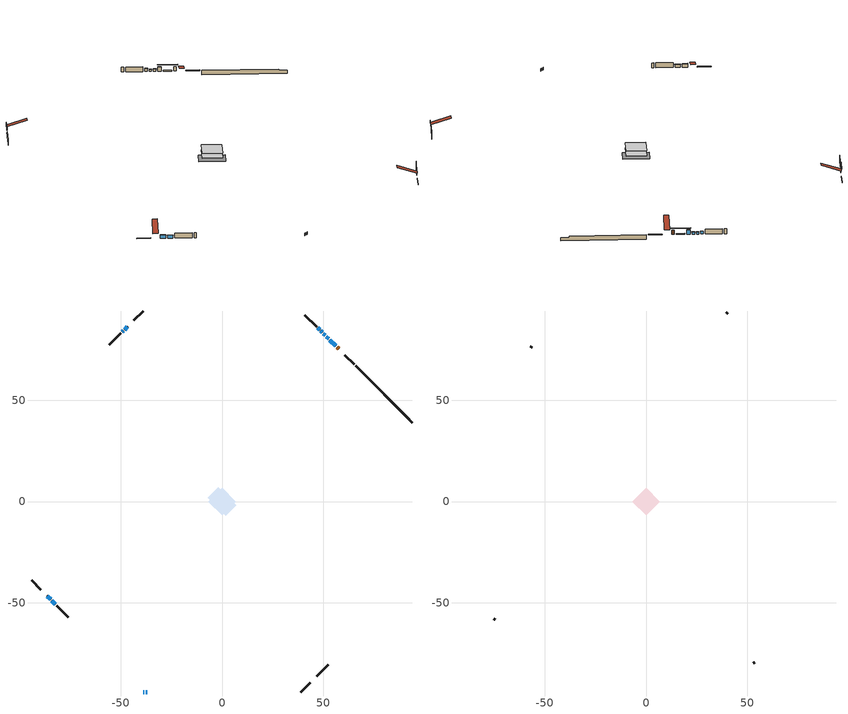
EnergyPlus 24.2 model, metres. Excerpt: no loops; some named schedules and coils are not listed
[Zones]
conditioned space
 floor adiabatic (AdiabaticFloorConstruction): -6.82,0 0,6.82 6.82,0 0,-6.82 z0.36
 floor foundation (Slab1 construction): -7.01,1.78 -1.78,7.01 7.01,-1.78 1.78,-7.01 z-1.83
 wall outside (RimJoist1 construction): 38.91,-93.95 43.54,-89.32 / -93.95,-38.91 -89.32,-43.54 / -38.91,93.95 -43.54,89.32 / 65.25,67.61 60.62,72.24 z0.36:0.66
 wall outside (AdiabaticWallConstruction 1): 57.56,75.3 56.78,76.08 z0.36:2.39
 wall outside (AdiabaticWallConstruction): -38.92,-93.95 -38.43,-93.95 / -37.5,-93.95 -36.89,-93.95 z0.36:1.58; 56.12,76.74 53.25,79.61 / -46.6,86.26 -48.04,84.82 z0.36:0.82; 52.59,80.27 51.51,81.35 z0.36:2.44; 50.86,82 50.03,82.83 / -48.7,84.16 -49.24,83.62 z0.36:1.38; 49.38,83.48 48.76,84.1 z0.36:1.3; 48.11,84.75 47.28,85.58 z0.36:1.68; -86.26,-46.6 -84.53,-48.33 z0.36:1.99; -83.88,-48.98 -82.15,-50.71 z0.36:1.71
 wall outside (Wall1 construction): 46.6,-86.26 52.33,-80.53 / -81.49,-51.37 -75.76,-57.1 / -49.89,82.97 -55.62,77.24 / 46.63,86.23 40.9,91.96 z0.36:2.8
 wall foundation (FoundationWall1 construction): 65.91,66.95,-1.83 65.91,66.95,0.36 91.14,41.72,0.36 91.14,41.72,-0.34 93.95,38.91,-0.34 93.95,38.91,-1.83
 window (WindowConstruction 7): -38.91,-93.95 -38.43,-93.95 z0.36:1.58
 window (WindowConstruction 9): 56.12,76.74 53.25,79.61 z0.36:0.82
 window (WindowConstruction 10): -46.6,86.26 -48.04,84.82 z0.36:0.82
 window (WindowConstruction 8): -37.5,-93.95 -36.89,-93.95 z0.36:1.58
 window (WindowConstruction): 52.59,80.27 51.52,81.35 z0.36:2.44
 window (WindowConstruction 1): 50.86,82 50.03,82.83 z0.36:1.37
 window (WindowConstruction 2): 49.38,83.48 48.77,84.09 z0.36:1.3
 window (WindowConstruction 3): 48.11,84.75 47.28,85.58 z0.36:1.68
 window (WindowConstruction 4): -48.7,84.16 -49.24,83.62 z0.36:1.37
 window (WindowConstruction 5): -86.26,-46.6 -84.53,-48.33 z0.36:1.98
 window (WindowConstruction 6): -83.88,-48.98 -82.15,-50.71 z0.36:1.71
 door (Door): 57.56,75.3 56.78,76.08 z0.36:2.39
 ceiling adiabatic (AdiabaticFloorConstruction): 0,-6.82 6.82,0 0,6.82 -6.82,0 z0.36
attic - vented
 floor to conditioned space (Floor1 construction Reversed): -6.82,0 0,6.82 6.82,0 0,-6.82 z2.8
 wall outside (Wall2 construction): 52.99,-79.87 53.66,-79.2 / -75.11,-57.75 -74.44,-58.42 / -56.28,76.58 -56.95,75.91 / 40.24,92.62 39.57,93.29 z0.36:2.8
 roof outside (Roof1 construction): 45.95,-86.91,2.8 39.31,-80.27,5.93 37.56,-82.02,5.93 44.2,-88.66,2.8; -86.91,-45.95,2.8 -80.27,-39.31,5.93 -82.02,-37.56,5.93 -88.66,-44.2,2.8; -45.95,86.91,2.8 -39.31,80.27,5.93 -37.56,82.02,5.93 -44.2,88.66,2.8; 58.22,74.64,2.8 51.58,68,5.93 53.33,66.25,5.93 59.97,72.89,2.8
shading: 51.31,81.55 58.06,74.8 58.27,75.01 51.52,81.76 z3.56; -49.98,82.88 -44.67,88.19 -44.88,88.41 -50.19,83.09 z3.56; 51.43,81.43 52.68,80.18 52.89,80.4 51.64,81.64 z2.56; 49.95,82.91 50.94,81.92 51.15,82.13 50.16,83.12 z1.49; 48.68,84.18 49.46,83.4 49.67,83.61 48.89,84.39 z1.42; 47.2,85.66 48.19,84.67 48.4,84.88 47.41,85.87 z1.8; -49.32,83.54 -48.61,84.25 -48.82,84.46 -49.53,83.75 z1.49; -84.45,-48.41 -86.34,-46.52 -86.55,-46.73 -84.66,-48.62 z2.1; -82.07,-50.79 -83.96,-48.9 -84.17,-49.11 -82.28,-51 z1.83
[Building]
Building 1: Terrain=Suburbs
[Site:Location]
Mont Joli AP_QC: Latitude {deg}=48.61; Longitude {deg}=-68.21; Time Zone {hr}=-5; Elevation {m}=52; Keep Site Location Information=Yes
[Site:GroundTemperature:Shallow]
-0.843868, -3.04892, -3.2255, -2.1791, 2.02165, 6.20283, 9.82768, 12.1239, 12.319, 10.4514, 6.91898, 2.86606
[Site:WaterMainsTemperature]
Calculation Method=Schedule; Temperature Schedule=mains temperature schedule
[Material] Roughness=Rough; Thermal Absorptance=0.9
Name | Thickness {m} | Conductivity {W/m-K} | Density {kg/m3} | Specific Heat {J/kg-K} | Solar Absorptance | Visible Absorptance
asphalt or fiberglass shingles | 0.00635 | 0.162714 | 1121.4 | 1465.45 | 0.4 | 0.4
ceiling loosefill ins | 0.0846667 | 0.0480833 | 16.02 | 1046.75 | 0.7 | 0.7
ceiling stud and cavity | 0.1397 | 0.0959337 | 65.682 | 1177.47 | 0.7 | 0.7
concrete 4.0 in. | 0.1016 | 1.803125 | 2242.8 | 837.4 | 0.7 | 0.7
concrete 8.0 in. | 0.2032 | 1.803125 | 2242.8 | 837.4 | 0.7 | 0.7
door material | 0.04445 | 0.0451087 | 512.64 | 1214.23 | 0.7 | 0.7
exterior vertical ins | 0.00454729 | 0.029427 | 32.04 | 1214.23 | 0.7 | 0.7
floor covering | 0.0127 | 0.0433444 | 54.468 | 1339.84 | 0.6 | 0.6
floor rigid ins; wall rigid ins | 0.512978 | 0.029427 | 32.04 | 1214.23 | 0.7 | 0.7
floor stud and cavity | 0.1397 | 1.75129 | 37.0049 | 1207.88 | 0.7 | 0.7
furniture material conditioned space 1 | 0.1524 | 0.115458 | 640.8 | 1214.23 | 0.6 | 0.6
gypsum board | 0.0127 | 0.160291 | 801 | 837.4 | 0.6 | 0.6
gypsum board 1 | 0.0127 | 0.160291 | 801 | 837.4 | 0.7 | 0.7
osb sheathing 0.5 in. | 0.0127 | 0.115458 | 512.64 | 1214.23 | 0.7 | 0.7
osb sheathing 0.75 in. | 0.01905 | 0.115458 | 512.64 | 1214.23 | 0.7 | 0.7
osb sheathing 2.0 in. | 0.0508 | 0.115458 | 512.64 | 1214.23 | 0.7 | 0.7
rim joist rigid ins | 0.051816 | 0.029427 | 32.04 | 1214.23 | 0.7 | 0.7
rim joist stud and cavity | 0.0508 | 0.0385912 | 125.044 | 1163.47 | 0.6 | 0.6
wall stud and cavity | 0.1397 | 0.079101 | 139.0536 | 1170.24 | 0.7 | 0.7
wall stud and cavity 1 | 0.0889 | 6.1454 | 50.32683 | 1063.81 | 0.6 | 0.6
wall stud and cavity 2 | 0.0889 | 0.380278 | 52.3479 | 1209.89 | 0.7 | 0.7
wall stud and cavity 3 | 0.0889 | 0.391764 | 83.0341 | 1211.67 | 0.7 | 0.7
wood siding | 0.0254 | 0.102417 | 544.68 | 1172.36 | 0.4 | 0.4
wood siding 1 | 0.00254 | 0.102417 | 544.68 | 1172.36 | 0.4 | 0.4
wood siding 2; wood siding 3; wood siding 4 | 0.0254 | 0.102417 | 544.68 | 1172.36 | 0.7 | 0.7
[WindowMaterial:SimpleGlazingSystem]
Name | U-Factor {W/m2-K} | Solar Heat Gain Coefficient
WindowMaterial | 2.79301 | 0.63
WindowMaterial 1 | 2.78222 | 0.58
WindowMaterial 2 | 2.77597 | 0.55
WindowMaterial 3 | 2.78619 | 0.6
WindowMaterial 4 | 2.77541 | 0.54
WindowMaterial 5 | 2.79528 | 0.66
WindowMaterial 6 | 2.78676 | 0.61
WindowMaterial 7 | 2.97584 | 0.61
WindowMaterial 8 | 2.96789 | 0.62
WindowMaterial 9 | 2.76178 | 0.47
[Construction]
AdiabaticFloorConstruction: floor stud and cavity, floor rigid ins, osb sheathing 0.75 in., floor covering
AdiabaticWallConstruction: wood siding 3, wall rigid ins, wall stud and cavity 2, gypsum board
AdiabaticWallConstruction 1: wood siding 4, wall rigid ins, wall stud and cavity 2, gypsum board
Door: door material
Floor1 construction Reversed: gypsum board, ceiling stud and cavity, ceiling loosefill ins
FoundationWall1 construction: concrete 8.0 in., gypsum board 1
furniture construction conditioned space 1: furniture material conditioned space 1
PartitionWallConstruction: gypsum board, wall stud and cavity 3, gypsum board
RimJoist1 construction: wood siding 2, rim joist rigid ins, osb sheathing 2.0 in., rim joist stud and cavity
Roof1 construction: asphalt or fiberglass shingles
Slab1 construction: concrete 4.0 in.
Wall1 construction: wood siding, osb sheathing 0.5 in., wall stud and cavity, gypsum board
Wall2 construction: wood siding 1, wall stud and cavity 1
WindowConstruction: WindowMaterial
WindowConstruction 1: WindowMaterial 1
WindowConstruction 10; WindowConstruction 9: WindowMaterial 9
WindowConstruction 2: WindowMaterial 2
WindowConstruction 3: WindowMaterial 3
WindowConstruction 4: WindowMaterial 4
WindowConstruction 5: WindowMaterial 5
WindowConstruction 6: WindowMaterial 6
WindowConstruction 7: WindowMaterial 7
WindowConstruction 8: WindowMaterial 8
[Zone] Multiplier=1; Part of Total Floor Area=Yes
Name | Volume {m3}
attic - vented | 47.2229
conditioned space | 447.1
[Space]
Name | Zone | Volume {m3}
attic - vented 1 | attic - vented | 47.2229
conditioned space 1 | conditioned space | 447.1
[ZoneInfiltration:EffectiveLeakageArea]
infil attic - vented 1: Zone or Space=attic - vented 1; Schedule=Always On Discrete; Effective Air Leakage Area {cm2}=3232.7; Stack Coefficient=0.000387215; Wind Coefficient=1.32952e-05
[ZoneMixing]
whole house fan mix: Zone or Space=attic - vented; Schedule=Always On Continuous; Design Flow Rate Calculation Method=Flow/Zone; Design Flow Rate {m3/s}=0; Source Zone or Space=conditioned space
[SurfaceProperty:ExposedFoundationPerimeter]
Slab1: Exposed Perimeter Calculation Method=TotalExposedPerimeter; Total Exposed Perimeter {m}=39.655
[InternalMass] Zone or ZoneList=conditioned space; Space or SpaceList=conditioned space 1
Name | Construction | Surface Area {m2}
furniture mass conditioned space 1 | furniture construction conditioned space 1 | 73.9321
partition wall mass | PartitionWallConstruction | 184.83
[Lights]
interior lighting: Zone or ZoneList or Space or SpaceList=conditioned space 1; Schedule=interior lighting schedule; Design Level Calculation Method=LightingLevel; Lighting Level {W}=343.2; Return Air Fraction=0; Fraction Radiant=0.6; Fraction Visible=0.2; Fraction Replaceable=1
[People]
occupants: Zone or ZoneList or Space or SpaceList=conditioned space 1; Number of People Schedule=occupants schedule; Number of People Calculation Method=People; Number of People=3; Fraction Radiant=0.314171; Sensible Heat Fraction=0.56303; Activity Level Schedule=occupants activity schedule; Carbon Dioxide Generation Rate {m3/s-W}=0; Enable ASHRAE 55 Comfort Warnings=No; Mean Radiant Temperature Calculation Type=EnclosureAveraged
[ElectricEquipment] Zone or ZoneList or Space or SpaceList=conditioned space 1; Design Level Calculation Method=EquipmentLevel
Name | Schedule | Design Level {W} | Fraction Latent | Fraction Radiant | Fraction Lost
clothes dryer | clothes dryer schedule | 140.772 | 0.015 | 0.081 | 0.85
clothes washer | clothes washer schedule | 32.1985 | 0.03 | 0.162 | 0.7
cooking range | cooking range schedule | 215.147 | 0.08 | 0.432 | 0.2
dishwasher | dishwasher schedule | 66.8632 | 0.3 | 0.18 | 0.4
fridge | fridge schedule | 72.9452 | 0 | 0.6 | 0
mech vent bath fan 0 | mech vent bath fan 0 schedule | 100 | 0 | 0 | 1
mech vent bath fan 1 | mech vent bath fan 1 schedule | 100 | 0 | 0 | 1
mech vent house fan | mech vent house fan schedule | 0 | 0 | 0 | 1
mech vent house fan cfis | mech vent house fan cfis schedule | 0 | 0 | 0 | 0
mech vent range fan 0 | mech vent range fan 0 schedule | 150 | 0 | 0 | 1
misc plug loads | misc plug loads schedule | 494.7 | 0.045 | 0.513 | 0.1
whole house fan | Always On Discrete | 0 | 0 | 0 | 1
[OtherEquipment] Zone or ZoneList or Space or SpaceList=conditioned space 1; Design Level Calculation Method=EquipmentLevel
Name | Fuel Type | Schedule | Design Level {W} | Fraction Latent | Fraction Radiant | Fraction Lost
clothes dryer 1 | Electricity | clothes dryer schedule | 0 | 0.015 | 0.081 | 0.85
cooking range 1 | Electricity | cooking range schedule | 0 | 0.08 | 0.432 | 0.2
general water use latent | None | general water use schedule | 62.594 | 1 | 0 | 0
general water use sensible | None | general water use schedule | -61.6891 | 0 | 0.6 | 0
mech vent house fan latent load | None | Always On Discrete | 0 | 1 | 0 | 0
mech vent house fan sensible load | None | Always On Discrete | 0 | 0 | 0 | 0
water heater energy adjustment1 | Electricity | Always On Discrete | 0.01 | 0 | 0 | 1
[ZoneInfiltration:DesignFlowRate] Zone or ZoneList or Space or SpaceList=conditioned space 1; Schedule=Always On Discrete; Design Flow Rate Calculation Method=Flow/Zone; Design Flow Rate {m3/s}=0
infil flow; natural vent flow; whole house fan flow
[ZoneControl:Thermostat]
conditioned space Thermostat: Zone or ZoneList=conditioned space; Control Type Schedule=conditioned space Thermostat Schedule; Control 1=conditioned space temperature setpoint; Temperature Difference Between Cutout And Setpoint {deltaC}=0
[ThermostatSetpoint:DualSetpoint]
conditioned space temperature setpoint: Heating Setpoint Temperature Schedule=heating setpoint; Cooling Setpoint Temperature Schedule=cooling setpoint
[AirLoopHVAC:UnitarySystem]
unit heater unitary system: Control Type=Load; Controlling Zone or Thermostat Location=conditioned space; Dehumidification Control Type=None; Availability Schedule=Always On Discrete; Supply Fan=unit heater supply fan; Fan Placement=BlowThrough; Supply Air Fan Operating Mode Schedule=unit heater auto fan schedule; Heating Coil=unit heater htg coil; DX Heating Coil Sizing Ratio=1; Use DOAS DX Cooling Coil=No; Minimum Supply Air Temperature {C}=2; Latent Load Control=SensibleOnlyLoadControl; Cooling Supply Air Flow Rate Method=None; Heating Supply Air Flow Rate Method=SupplyAirFlowRate; Heating Supply Air Flow Rate {m3/s}=0.00141584; No Load Supply Air Flow Rate Method=SupplyAirFlowRate; No Load Supply Air Flow Rate {m3/s}=0; No Load Supply Air Flow Rate Control Set To Low Speed=Yes; Maximum Supply Air Temperature {C}=48.8889; Maximum Outdoor Dry-Bulb Temperature for Supplemental Heater Operation {C}=21; Ancillary On-Cycle Electric Power {W}=0; Ancillary Off-Cycle Electric Power {W}=0
[Zone equipment]
conditioned space: electric baseboard, unit heater unitary system
[Foundation:Kiva]
Foundation Kiva 1: Initial Indoor Air Temperature {C}=18; Wall Height Above Grade {m}=0.359999; Wall Depth Below Slab {m}=0.2032; Custom Block Material Name 1=exterior vertical ins; Custom Block Depth 1 {m}=2.189988; Custom Block X Position 1 {m}=0.2159; Custom Block Z Position 1 {m}=0
[Foundation:Kiva:Settings]
Soil Conductivity {W/m-K}=0.849921; Soil Density {kg/m3}=1842.3; Soil Specific Heat {J/kg-K}=418.7; Ground Solar Absorptivity=0.9; Ground Thermal Absorptivity=0.9; Ground Surface Roughness {m}=0.03; Far-Field Width {m}=40; Deep-Ground Boundary Condition=ZeroFlux; Deep-Ground Depth {m}=40; Minimum Cell Dimension {m}=0.2; Maximum Cell Growth Coefficient=3; Simulation Timestep=Timestep
[Exterior:Lights]
exterior lighting: Schedule=exterior lighting schedule; Design Level {W}=75.6
[EnergyManagementSystem:Sensor] Output:Variable or Output:Meter Index Key=conditioned space
Name | Output:Variable or Output:Meter
conditioned_space_clg_unmet_s | Zone Cooling Setpoint Not Met Time
conditioned_space_htg_unmet_s | Zone Heating Setpoint Not Met Time
fridge_tin_s; tin_s; tin_s_1 | Zone Mean Air Temperature
tout_s | Zone Outdoor Air Drybulb Temperature
win_s | Zone Air Humidity Ratio
[Schedule:Constant]
Name | Hourly Value
Always On Continuous; mech vent house fan schedule; mech vent house fan cfis schedule; Always On Discrete | 1
occupants activity schedule | 117.228
fridge schedule; unit heater auto fan schedule | 0
[Schedule:Week:Daily]
interior lighting schedule Week Rule - Jan1-Jan27: interior lighting schedule day, interior lighting schedule day, interior lighting schedule day, interior lighting schedule day, interior lighting schedule day, interior lighting schedule day, interior lighting schedule day, interior lighting schedule default day, interior lighting schedule default day, interior lighting schedule default day, interior lighting schedule default day, interior lighting schedule default day
interior lighting schedule Week Rule - Jan28-Feb3: interior lighting schedule day, interior lighting schedule day, interior lighting schedule day, interior lighting schedule day, interior lighting schedule day 1, interior lighting schedule day 1, interior lighting schedule day 1, interior lighting schedule default day, interior lighting schedule default day, interior lighting schedule default day, interior lighting schedule default day, interior lighting schedule default day
interior lighting schedule Week Rule - Feb4-Feb24: interior lighting schedule day 1, interior lighting schedule day 1, interior lighting schedule day 1, interior lighting schedule day 1, interior lighting schedule day 1, interior lighting schedule day 1, interior lighting schedule day 1, interior lighting schedule default day, interior lighting schedule default day, interior lighting schedule default day, interior lighting schedule default day, interior lighting schedule default day
interior lighting schedule Week Rule - Feb25-Mar3: interior lighting schedule day 1, interior lighting schedule day 1, interior lighting schedule day 1, interior lighting schedule day 1, interior lighting schedule day 2, interior lighting schedule day 2, interior lighting schedule day 2, interior lighting schedule default day, interior lighting schedule default day, interior lighting schedule default day, interior lighting schedule default day, interior lighting schedule default day
interior lighting schedule Week Rule - Mar4-Mar31: interior lighting schedule day 2, interior lighting schedule day 2, interior lighting schedule day 2, interior lighting schedule day 2, interior lighting schedule day 2, interior lighting schedule day 2, interior lighting schedule day 2, interior lighting schedule default day, interior lighting schedule default day, interior lighting schedule default day, interior lighting schedule default day, interior lighting schedule default day
interior lighting schedule Week Rule - Apr1-Apr28: interior lighting schedule day 3, interior lighting schedule day 3, interior lighting schedule day 3, interior lighting schedule day 3, interior lighting schedule day 3, interior lighting schedule day 3, interior lighting schedule day 3, interior lighting schedule default day, interior lighting schedule default day, interior lighting schedule default day, interior lighting schedule default day, interior lighting schedule default day
interior lighting schedule Week Rule - Apr29-May5: interior lighting schedule day 3, interior lighting schedule day 3, interior lighting schedule day 4, interior lighting schedule day 4, interior lighting schedule day 4, interior lighting schedule day 4, interior lighting schedule day 4, interior lighting schedule default day, interior lighting schedule default day, interior lighting schedule default day, interior lighting schedule default day, interior lighting schedule default day
interior lighting schedule Week Rule - May6-May26: interior lighting schedule day 4, interior lighting schedule day 4, interior lighting schedule day 4, interior lighting schedule day 4, interior lighting schedule day 4, interior lighting schedule day 4, interior lighting schedule day 4, interior lighting schedule default day, interior lighting schedule default day, interior lighting schedule default day, interior lighting schedule default day, interior lighting schedule default day
interior lighting schedule Week Rule - May27-Jun2: interior lighting schedule day 4, interior lighting schedule day 4, interior lighting schedule day 4, interior lighting schedule day 4, interior lighting schedule day 4, interior lighting schedule day 5, interior lighting schedule day 5, interior lighting schedule default day, interior lighting schedule default day, interior lighting schedule default day, interior lighting schedule default day, interior lighting schedule default day
interior lighting schedule Week Rule - Jun3-Jun30: interior lighting schedule day 5, interior lighting schedule day 5, interior lighting schedule day 5, interior lighting schedule day 5, interior lighting schedule day 5, interior lighting schedule day 5, interior lighting schedule day 5, interior lighting schedule default day, interior lighting schedule default day, interior lighting schedule default day, interior lighting schedule default day, interior lighting schedule default day
interior lighting schedule Week Rule - Jul1-Jul28: interior lighting schedule day 6, interior lighting schedule day 6, interior lighting schedule day 6, interior lighting schedule day 6, interior lighting schedule day 6, interior lighting schedule day 6, interior lighting schedule day 6, interior lighting schedule default day, interior lighting schedule default day, interior lighting schedule default day, interior lighting schedule default day, interior lighting schedule default day
interior lighting schedule Week Rule - Jul29-Aug4: interior lighting schedule day 6, interior lighting schedule day 6, interior lighting schedule day 6, interior lighting schedule day 7, interior lighting schedule day 7, interior lighting schedule day 7, interior lighting schedule day 7, interior lighting schedule default day, interior lighting schedule default day, interior lighting schedule default day, interior lighting schedule default day, interior lighting schedule default day
interior lighting schedule Week Rule - Aug5-Aug25: interior lighting schedule day 7, interior lighting schedule day 7, interior lighting schedule day 7, interior lighting schedule day 7, interior lighting schedule day 7, interior lighting schedule day 7, interior lighting schedule day 7, interior lighting schedule default day, interior lighting schedule default day, interior lighting schedule default day, interior lighting schedule default day, interior lighting schedule default day
interior lighting schedule Week Rule - Aug26-Sep1: interior lighting schedule day 7, interior lighting schedule day 7, interior lighting schedule day 7, interior lighting schedule day 7, interior lighting schedule day 7, interior lighting schedule day 7, interior lighting schedule day 8, interior lighting schedule default day, interior lighting schedule default day, interior lighting schedule default day, interior lighting schedule default day, interior lighting schedule default day
interior lighting schedule Week Rule - Sep2-Sep29: interior lighting schedule day 8, interior lighting schedule day 8, interior lighting schedule day 8, interior lighting schedule day 8, interior lighting schedule day 8, interior lighting schedule day 8, interior lighting schedule day 8, interior lighting schedule default day, interior lighting schedule default day, interior lighting schedule default day, interior lighting schedule default day, interior lighting schedule default day
interior lighting schedule Week Rule - Sep30-Oct6: interior lighting schedule day 8, interior lighting schedule day 9, interior lighting schedule day 9, interior lighting schedule day 9, interior lighting schedule day 9, interior lighting schedule day 9, interior lighting schedule day 9, interior lighting schedule default day, interior lighting schedule default day, interior lighting schedule default day, interior lighting schedule default day, interior lighting schedule default day
interior lighting schedule Week Rule - Oct7-Oct27: interior lighting schedule day 9, interior lighting schedule day 9, interior lighting schedule day 9, interior lighting schedule day 9, interior lighting schedule day 9, interior lighting schedule day 9, interior lighting schedule day 9, interior lighting schedule default day, interior lighting schedule default day, interior lighting schedule default day, interior lighting schedule default day, interior lighting schedule default day
interior lighting schedule Week Rule - Oct28-Nov3: interior lighting schedule day 9, interior lighting schedule day 9, interior lighting schedule day 9, interior lighting schedule day 9, interior lighting schedule day 10, interior lighting schedule day 10, interior lighting schedule day 10, interior lighting schedule default day, interior lighting schedule default day, interior lighting schedule default day, interior lighting schedule default day, interior lighting schedule default day
interior lighting schedule Week Rule - Nov4-Nov24: interior lighting schedule day 10, interior lighting schedule day 10, interior lighting schedule day 10, interior lighting schedule day 10, interior lighting schedule day 10, interior lighting schedule day 10, interior lighting schedule day 10, interior lighting schedule default day, interior lighting schedule default day, interior lighting schedule default day, interior lighting schedule default day, interior lighting schedule default day
interior lighting schedule Week Rule - Nov25-Dec1: interior lighting schedule day 10, interior lighting schedule day 10, interior lighting schedule day 10, interior lighting schedule day 10, interior lighting schedule day 10, interior lighting schedule day 10, interior lighting schedule day 11, interior lighting schedule default day, interior lighting schedule default day, interior lighting schedule default day, interior lighting schedule default day, interior lighting schedule default day
interior lighting schedule Week Rule - Dec2-Dec31: interior lighting schedule day 11, interior lighting schedule day 11, interior lighting schedule day 11, interior lighting schedule day 11, interior lighting schedule day 11, interior lighting schedule day 11, interior lighting schedule day 11, interior lighting schedule default day, interior lighting schedule default day, interior lighting schedule default day, interior lighting schedule default day, interior lighting schedule default day
occupants schedule Week Rule - Jan1-Dec31: occupants schedule day, occupants schedule day, occupants schedule day, occupants schedule day, occupants schedule day, occupants schedule day, occupants schedule day, occupants schedule default day, occupants schedule default day, occupants schedule default day, occupants schedule default day, occupants schedule default day
clothes dryer schedule Week Rule - Jan1-Dec31: clothes dryer schedule day, clothes dryer schedule day, clothes dryer schedule day, clothes dryer schedule day, clothes dryer schedule day, clothes dryer schedule day, clothes dryer schedule day, clothes dryer schedule default day, clothes dryer schedule default day, clothes dryer schedule default day, clothes dryer schedule default day, clothes dryer schedule default day
clothes washer schedule Week Rule - Jan1-Dec31: clothes washer schedule day, clothes washer schedule day, clothes washer schedule day, clothes washer schedule day, clothes washer schedule day, clothes washer schedule day, clothes washer schedule day, clothes washer schedule default day, clothes washer schedule default day, clothes washer schedule default day, clothes washer schedule default day, clothes washer schedule default day
cooking range schedule Week Rule - Jan1-Dec31: cooking range schedule day, cooking range schedule day, cooking range schedule day, cooking range schedule day, cooking range schedule day, cooking range schedule day, cooking range schedule day, cooking range schedule default day, cooking range schedule default day, cooking range schedule default day, cooking range schedule default day, cooking range schedule default day
dishwasher schedule Week Rule - Jan1-Dec31: dishwasher schedule day, dishwasher schedule day, dishwasher schedule day, dishwasher schedule day, dishwasher schedule day, dishwasher schedule day, dishwasher schedule day, dishwasher schedule default day, dishwasher schedule default day, dishwasher schedule default day, dishwasher schedule default day, dishwasher schedule default day
mech vent bath fan 0 schedule Week Rule - Jan1-Dec31: mech vent bath fan 0 schedule day, mech vent bath fan 0 schedule day, mech vent bath fan 0 schedule day, mech vent bath fan 0 schedule day, mech vent bath fan 0 schedule day, mech vent bath fan 0 schedule day, mech vent bath fan 0 schedule day, mech vent bath fan 0 schedule default day, mech vent bath fan 0 schedule default day, mech vent bath fan 0 schedule default day, mech vent bath fan 0 schedule default day, mech vent bath fan 0 schedule default day
mech vent bath fan 1 schedule Week Rule - Jan1-Dec31: mech vent bath fan 1 schedule day, mech vent bath fan 1 schedule day, mech vent bath fan 1 schedule day, mech vent bath fan 1 schedule day, mech vent bath fan 1 schedule day, mech vent bath fan 1 schedule day, mech vent bath fan 1 schedule day, mech vent bath fan 1 schedule default day, mech vent bath fan 1 schedule default day, mech vent bath fan 1 schedule default day, mech vent bath fan 1 schedule default day, mech vent bath fan 1 schedule default day
mech vent range fan 0 schedule Week Rule - Jan1-Dec31: mech vent range fan 0 schedule day, mech vent range fan 0 schedule day, mech vent range fan 0 schedule day, mech vent range fan 0 schedule day, mech vent range fan 0 schedule day, mech vent range fan 0 schedule day, mech vent range fan 0 schedule day, mech vent range fan 0 schedule default day, mech vent range fan 0 schedule default day, mech vent range fan 0 schedule default day, mech vent range fan 0 schedule default day, mech vent range fan 0 schedule default day
misc plug loads schedule Week Rule - Jan1-Dec31: misc plug loads schedule day, misc plug loads schedule day, misc plug loads schedule day, misc plug loads schedule day, misc plug loads schedule day, misc plug loads schedule day, misc plug loads schedule day, misc plug loads schedule default day, misc plug loads schedule default day, misc plug loads schedule default day, misc plug loads schedule default day, misc plug loads schedule default day
general water use schedule Week Rule - Jan1-Dec31: general water use schedule day, general water use schedule day, general water use schedule day, general water use schedule day, general water use schedule day, general water use schedule day, general water use schedule day, general water use schedule default day, general water use schedule default day, general water use schedule default day, general water use schedule default day, general water use schedule default day
exterior lighting schedule Week Rule - Jan1-Jan27: exterior lighting schedule day, exterior lighting schedule day, exterior lighting schedule day, exterior lighting schedule day, exterior lighting schedule day, exterior lighting schedule day, exterior lighting schedule day, exterior lighting schedule default day, exterior lighting schedule default day, exterior lighting schedule default day, exterior lighting schedule default day, exterior lighting schedule default day
exterior lighting schedule Week Rule - Jan28-Feb3: exterior lighting schedule day, exterior lighting schedule day, exterior lighting schedule day, exterior lighting schedule day, exterior lighting schedule day 1, exterior lighting schedule day 1, exterior lighting schedule day 1, exterior lighting schedule default day, exterior lighting schedule default day, exterior lighting schedule default day, exterior lighting schedule default day, exterior lighting schedule default day
exterior lighting schedule Week Rule - Feb4-Feb24: exterior lighting schedule day 1, exterior lighting schedule day 1, exterior lighting schedule day 1, exterior lighting schedule day 1, exterior lighting schedule day 1, exterior lighting schedule day 1, exterior lighting schedule day 1, exterior lighting schedule default day, exterior lighting schedule default day, exterior lighting schedule default day, exterior lighting schedule default day, exterior lighting schedule default day
exterior lighting schedule Week Rule - Feb25-Mar3: exterior lighting schedule day 1, exterior lighting schedule day 1, exterior lighting schedule day 1, exterior lighting schedule day 1, exterior lighting schedule day 2, exterior lighting schedule day 2, exterior lighting schedule day 2, exterior lighting schedule default day, exterior lighting schedule default day, exterior lighting schedule default day, exterior lighting schedule default day, exterior lighting schedule default day
exterior lighting schedule Week Rule - Mar4-Mar31: exterior lighting schedule day 2, exterior lighting schedule day 2, exterior lighting schedule day 2, exterior lighting schedule day 2, exterior lighting schedule day 2, exterior lighting schedule day 2, exterior lighting schedule day 2, exterior lighting schedule default day, exterior lighting schedule default day, exterior lighting schedule default day, exterior lighting schedule default day, exterior lighting schedule default day
exterior lighting schedule Week Rule - Apr1-Apr28: exterior lighting schedule day 3, exterior lighting schedule day 3, exterior lighting schedule day 3, exterior lighting schedule day 3, exterior lighting schedule day 3, exterior lighting schedule day 3, exterior lighting schedule day 3, exterior lighting schedule default day, exterior lighting schedule default day, exterior lighting schedule default day, exterior lighting schedule default day, exterior lighting schedule default day
exterior lighting schedule Week Rule - Apr29-May5: exterior lighting schedule day 3, exterior lighting schedule day 3, exterior lighting schedule day 4, exterior lighting schedule day 4, exterior lighting schedule day 4, exterior lighting schedule day 4, exterior lighting schedule day 4, exterior lighting schedule default day, exterior lighting schedule default day, exterior lighting schedule default day, exterior lighting schedule default day, exterior lighting schedule default day
exterior lighting schedule Week Rule - May6-May26: exterior lighting schedule day 4, exterior lighting schedule day 4, exterior lighting schedule day 4, exterior lighting schedule day 4, exterior lighting schedule day 4, exterior lighting schedule day 4, exterior lighting schedule day 4, exterior lighting schedule default day, exterior lighting schedule default day, exterior lighting schedule default day, exterior lighting schedule default day, exterior lighting schedule default day
exterior lighting schedule Week Rule - May27-Jun2: exterior lighting schedule day 4, exterior lighting schedule day 4, exterior lighting schedule day 4, exterior lighting schedule day 4, exterior lighting schedule day 4, exterior lighting schedule day 5, exterior lighting schedule day 5, exterior lighting schedule default day, exterior lighting schedule default day, exterior lighting schedule default day, exterior lighting schedule default day, exterior lighting schedule default day
exterior lighting schedule Week Rule - Jun3-Jun30: exterior lighting schedule day 5, exterior lighting schedule day 5, exterior lighting schedule day 5, exterior lighting schedule day 5, exterior lighting schedule day 5, exterior lighting schedule day 5, exterior lighting schedule day 5, exterior lighting schedule default day, exterior lighting schedule default day, exterior lighting schedule default day, exterior lighting schedule default day, exterior lighting schedule default day
exterior lighting schedule Week Rule - Jul1-Jul28: exterior lighting schedule day 6, exterior lighting schedule day 6, exterior lighting schedule day 6, exterior lighting schedule day 6, exterior lighting schedule day 6, exterior lighting schedule day 6, exterior lighting schedule day 6, exterior lighting schedule default day, exterior lighting schedule default day, exterior lighting schedule default day, exterior lighting schedule default day, exterior lighting schedule default day
exterior lighting schedule Week Rule - Jul29-Aug4: exterior lighting schedule day 6, exterior lighting schedule day 6, exterior lighting schedule day 6, exterior lighting schedule day 7, exterior lighting schedule day 7, exterior lighting schedule day 7, exterior lighting schedule day 7, exterior lighting schedule default day, exterior lighting schedule default day, exterior lighting schedule default day, exterior lighting schedule default day, exterior lighting schedule default day
[Schedule:Year]
interior lighting schedule: interior lighting schedule Week Rule - Jan1-Jan27, 1, 1, 1, 27, interior lighting schedule Week Rule - Jan28-Feb3, 1, 28, 2, 3, interior lighting schedule Week Rule - Feb4-Feb24, 2, 4, 2, 24, interior lighting schedule Week Rule - Feb25-Mar3, 2, 25, 3, 3, interior lighting schedule Week Rule - Mar4-Mar31, 3, 4, 3, 31, interior lighting schedule Week Rule - Apr1-Apr28, 4, 1, 4, 28, interior lighting schedule Week Rule - Apr29-May5, 4, 29, 5, 5, interior lighting schedule Week Rule - May6-May26, 5, 6, 5, 26, interior lighting schedule Week Rule - May27-Jun2, 5, 27, 6, 2, interior lighting schedule Week Rule - Jun3-Jun30, 6, 3, 6, 30, interior lighting schedule Week Rule - Jul1-Jul28, 7, 1, 7, 28, interior lighting schedule Week Rule - Jul29-Aug4, 7, 29, 8, 4, interior lighting schedule Week Rule - Aug5-Aug25, 8, 5, 8, 25, interior lighting schedule Week Rule - Aug26-Sep1, 8, 26, 9, 1, interior lighting schedule Week Rule - Sep2-Sep29, 9, 2, 9, 29, interior lighting schedule Week Rule - Sep30-Oct6, 9, 30, 10, 6, interior lighting schedule Week Rule - Oct7-Oct27, 10, 7, 10, 27, interior lighting schedule Week Rule - Oct28-Nov3, 10, 28, 11, 3, interior lighting schedule Week Rule - Nov4-Nov24, 11, 4, 11, 24, interior lighting schedule Week Rule - Nov25-Dec1, 11, 25, 12, 1, interior lighting schedule Week Rule - Dec2-Dec31, 12, 2, 12, 31
occupants schedule: occupants schedule Week Rule - Jan1-Dec31, 1, 1, 12, 31
clothes dryer schedule: clothes dryer schedule Week Rule - Jan1-Dec31, 1, 1, 12, 31
clothes washer schedule: clothes washer schedule Week Rule - Jan1-Dec31, 1, 1, 12, 31
cooking range schedule: cooking range schedule Week Rule - Jan1-Dec31, 1, 1, 12, 31
dishwasher schedule: dishwasher schedule Week Rule - Jan1-Dec31, 1, 1, 12, 31
mech vent bath fan 0 schedule: mech vent bath fan 0 schedule Week Rule - Jan1-Dec31, 1, 1, 12, 31
mech vent bath fan 1 schedule: mech vent bath fan 1 schedule Week Rule - Jan1-Dec31, 1, 1, 12, 31
mech vent range fan 0 schedule: mech vent range fan 0 schedule Week Rule - Jan1-Dec31, 1, 1, 12, 31
misc plug loads schedule: misc plug loads schedule Week Rule - Jan1-Dec31, 1, 1, 12, 31
general water use schedule: general water use schedule Week Rule - Jan1-Dec31, 1, 1, 12, 31
exterior lighting schedule: exterior lighting schedule Week Rule - Jan1-Jan27, 1, 1, 1, 27, exterior lighting schedule Week Rule - Jan28-Feb3, 1, 28, 2, 3, exterior lighting schedule Week Rule - Feb4-Feb24, 2, 4, 2, 24, exterior lighting schedule Week Rule - Feb25-Mar3, 2, 25, 3, 3, exterior lighting schedule Week Rule - Mar4-Mar31, 3, 4, 3, 31, exterior lighting schedule Week Rule - Apr1-Apr28, 4, 1, 4, 28, exterior lighting schedule Week Rule - Apr29-May5, 4, 29, 5, 5, exterior lighting schedule Week Rule - May6-May26, 5, 6, 5, 26, exterior lighting schedule Week Rule - May27-Jun2, 5, 27, 6, 2, exterior lighting schedule Week Rule - Jun3-Jun30, 6, 3, 6, 30, exterior lighting schedule Week Rule - Jul1-Jul28, 7, 1, 7, 28, exterior lighting schedule Week Rule - Jul29-Aug4, 7, 29, 8, 4, exterior lighting schedule Week Rule - Aug5-Aug25, 8, 5, 8, 25, exterior lighting schedule Week Rule - Aug26-Sep1, 8, 26, 9, 1, exterior lighting schedule Week Rule - Sep2-Sep29, 9, 2, 9, 29, exterior lighting schedule Week Rule - Sep30-Oct6, 9, 30, 10, 6, exterior lighting schedule Week Rule - Oct7-Oct27, 10, 7, 10, 27, exterior lighting schedule Week Rule - Oct28-Nov3, 10, 28, 11, 3, exterior lighting schedule Week Rule - Nov4-Nov24, 11, 4, 11, 24, exterior lighting schedule Week Rule - Nov25-Dec1, 11, 25, 12, 1, exterior lighting schedule Week Rule - Dec2-Dec31, 12, 2, 12, 31
[Schedule:Compact]
conditioned space Thermostat Schedule: Through: 12/31, For: AllDays, Until: 24:00, 4
mains temperature schedule: Through: 01/01, For: AllDays, Until: 24:00, 4.55833, Through: 01/02, For: AllDays, Until: 24:00, 4.48833, Through: 01/03, For: AllDays, Until: 24:00, 4.41944, Through: 01/04, For: AllDays, Until: 24:00, 4.35111, Through: 01/05, For: AllDays, Until: 24:00, 4.28389, Through: 01/06, For: AllDays, Until: 24:00, 4.21778, Through: 01/07, For: AllDays, Until: 24:00, 4.15278, Through: 01/08, For: AllDays, Until: 24:00, 4.08889, Through: 01/09, For: AllDays, Until: 24:00, 4.02611, Through: 01/10, For: AllDays, Until: 24:00, 3.96444, Through: 01/11, For: AllDays, Until: 24:00, 3.90333, Through: 01/12, For: AllDays, Until: 24:00, 3.84389, Through: 01/13, For: AllDays, Until: 24:00, 3.78556, Through: 01/14, For: AllDays, Until: 24:00, 3.72833, Through: 01/15, For: AllDays, Until: 24:00, 3.67222, Through: 01/16, For: AllDays, Until: 24:00, 3.61722, Through: 01/17, For: AllDays, Until: 24:00, 3.56333, Through: 01/18, For: AllDays, Until: 24:00, 3.51111, Through: 01/19, For: AllDays, Until: 24:00, 3.46, Through: 01/20, For: AllDays, Until: 24:00, 3.41, Through: 01/21, For: AllDays, Until: 24:00, 3.36111, Through: 01/22, For: AllDays, Until: 24:00, 3.31389, Through: 01/23, For: AllDays, Until: 24:00, 3.26778, Through: 01/24, For: AllDays, Until: 24:00, 3.22278, Through: 01/25, For: AllDays, Until: 24:00, 3.17944, Through: 01/26, For: AllDays, Until: 24:00, 3.13722, Through: 01/27, For: AllDays, Until: 24:00, 3.09667, Through: 01/28, For: AllDays, Until: 24:00, 3.05722, Through: 01/29, For: AllDays, Until: 24:00, 3.01944, Through: 01/30, For: AllDays, Until: 24:00, 2.98278, Through: 01/31, For: AllDays, Until: 24:00, 2.94778, Through: 02/01, For: AllDays, Until: 24:00, 2.91389, Through: 02/02, For: AllDays, Until: 24:00, 2.88167, Through: 02/03, For: AllDays, Until: 24:00, 2.85056, Through: 02/04, For: AllDays, Until: 24:00, 2.82111, Through: 02/05, For: AllDays, Until: 24:00, 2.79278, Through: 02/06, For: AllDays, Until: 24:00, 2.76667, Through: 02/07, For: AllDays, Until: 24:00, 2.74111, Through: 02/08, For: AllDays, Until: 24:00, 2.71778, Through: 02/09, For: AllDays, Until: 24:00, 2.69556, Through: 02/10, For: AllDays, Until: 24:00, 2.675, Through: 02/11, For: AllDays, Until: 24:00, 2.65556, Through: 02/12, For: AllDays, Until: 24:00, 2.63833, Through: 02/13, For: AllDays, Until: 24:00, 2.62222, Through: 02/14, For: AllDays, Until: 24:00, 2.60722, Through: 02/15, For: AllDays, Until: 24:00, 2.59389, Through: 02/16, For: AllDays, Until: 24:00, 2.58278, Through: 02/17, For: AllDays, Until: 24:00, 2.57222, Through: 02/18, For: AllDays, Until: 24:00, 2.56389, Through: 02/19, For: AllDays, Until: 24:00, 2.55667, Through: 02/20, For: AllDays, Until: 24:00, 2.55111, Through: 02/21, For: AllDays, Until: 24:00, 2.54722, Through: 02/22, For: AllDays, Until: 24:00, 2.545, Through: 02/23, For: AllDays, Until: 24:00, 2.54389, Through: 02/24, For: AllDays, Until: 24:00, 2.54444, Through: 02/25, For: AllDays, Until: 24:00, 2.54667, Through: 02/26, For: AllDays, Until: 24:00, 2.55056, Through: 02/27, For: AllDays, Until: 24:00, 2.55556, Through: 02/28, For: AllDays, Until: 24:00, 2.56222, Through: 03/01, For: AllDays, Until: 24:00, 2.57056, Through: 03/02, For: AllDays, Until: 24:00, 2.58, Through: 03/03, For: AllDays, Until: 24:00, 2.59167, Through: 03/04, For: AllDays, Until: 24:00, 2.60444, Through: 03/05, For: AllDays, Until: 24:00, 2.61889, Through: 03/06, For: AllDays, Until: 24:00, 2.63444, Through: 03/07, For: AllDays, Until: 24:00, 2.65167, Through: 03/08, For: AllDays, Until: 24:00, 2.67056, Through: 03/09, For: AllDays, Until: 24:00, 2.69111, Through: 03/10, For: AllDays, Until: 24:00, 2.71278, Through: 03/11, For: AllDays, Until: 24:00, 2.73611, Through: 03/12, For: AllDays, Until: 24:00, 2.76111, Through: 03/13, For: AllDays, Until: 24:00, 2.78722, Through: 03/14, For: AllDays, Until: 24:00, 2.815, Through: 03/15, For: AllDays, Until: 24:00, 2.84389, Through: 03/16, For: AllDays, Until: 24:00, 2.87444, Through: 03/17, For: AllDays, Until: 24:00, 2.90667, Through: 03/18, For: AllDays, Until: 24:00, 2.94, Through: 03/19, For: AllDays, Until: 24:00, 2.975, Through: 03/20, For: AllDays, Until: 24:00, 3.01111, Through: 03/21, For: AllDays, Until: 24:00, 3.04889, Through: 03/22, For: AllDays, Until: 24:00, 3.08833, Through: 03/23, For: AllDays, Until: 24:00, 3.12833, Through: 03/24, For: AllDays, Until: 24:00, 3.17056, Through: 03/25, For: AllDays, Until: 24:00, 3.21333, Through: 03/26, For: AllDays, Until: 24:00, 3.25778, Through: 03/27, For: AllDays, Until: 24:00, 3.30389, Through: 03/28, For: AllDays, Until: 24:00, 3.35111, Through: 03/29, For: AllDays, Until: 24:00, 3.39944, Through: 03/30, For: AllDays, Until: 24:00, 3.44889, Through: 03/31, For: AllDays, Until: 24:00, 3.5, Through: 04/01, For: AllDays, Until: 24:00, 3.55222, Through: 04/02, For: AllDays, Until: 24:00, 3.60556, Through: 04/03, For: AllDays, Until: 24:00, 3.66, Through: 04/04, For: AllDays, Until: 24:00, 3.71611, Through: 04/05, For: AllDays, Until: 24:00, 3.77278, Through: 04/06, For: AllDays, Until: 24:00, 3.83111, Through: 04/07, For: AllDays, Until: 24:00, 3.89056, Through: 04/08, For: AllDays, Until: 24:00, 3.95111, Through: 04/09, For: AllDays, Until: 24:00, 4.01278, Through: 04/10, For: AllDays, Until: 24:00, 4.075, Through: 04/11, For: AllDays, Until: 24:00, 4.13889, Through: 04/12, For: AllDays, Until: 24:00, 4.20389, Through: 04/13, For: AllDays, Until: 24:00, 4.27, Through: 04/14, For: AllDays, Until: 24:00, 4.33667, Through: 04/15, For: AllDays, Until: 24:00, 4.40444, Through: 04/16, For: AllDays, Until: 24:00, 4.47333, Through: 04/17, For: AllDays, Until: 24:00, 4.54333, Through: 04/18, For: AllDays, Until: 24:00, 4.61389, Through: 04/19, For: AllDays, Until: 24:00, 4.68556, Through: 04/20, For: AllDays, Until: 24:00, 4.75833, Through: 04/21, For: AllDays, Until: 24:00, 4.83167, Through: 04/22, For: AllDays, Until: 24:00, 4.90611, Through: 04/23, For: AllDays, Until: 24:00, 4.98111, Through: 04/24, For: AllDays, Until: 24:00, 5.05722, Through: 04/25, For: AllDays, Until: 24:00, 5.13389, Through: 04/26, For: AllDays, Until: 24:00, 5.21167, Through: 04/27, For: AllDays, Until: 24:00, 5.29, Through: 04/28, For: AllDays, Until: 24:00, 5.36889, Through: 04/29, For: AllDays, Until: 24:00, 5.44833, Through: 04/30, For: AllDays, Until: 24:00, 5.52889, Through: 05/01, For: AllDays, Until: 24:00, 5.61, Through: 05/02, For: AllDays, Until: 24:00, 5.69111, Through: 05/03, For: AllDays, Until: 24:00, 5.77333, Through: 05/04, For: AllDays, Until: 24:00, 5.85667, Through: 05/05, For: AllDays, Until: 24:00, 5.94, Through: 05/06, For: AllDays, Until: 24:00, 6.02389, Through: 05/07, For: AllDays, Until: 24:00, 6.10778, Through: 05/08, For: AllDays, Until: 24:00, 6.19278, Through: 05/09, For: AllDays, Until: 24:00, 6.27833, Through: 05/10, For: AllDays, Until: 24:00, 6.36389, Through: 05/11, For: AllDays, Until: 24:00, 6.45, Through: 05/12, For: AllDays, Until: 24:00, 6.53667, Through: 05/13, For: AllDays, Until: 24:00, 6.62333, Through: 05/14, For: AllDays, Until: 24:00, 6.71056, Through: 05/15, For: AllDays, Until: 24:00, 6.79778, Through: 05/16, For: AllDays, Until: 24:00, 6.88556, Through: 05/17, For: AllDays, Until: 24:00, 6.97389, Through: 05/18, For: AllDays, Until: 24:00, 7.06222, Through: 05/19, For: AllDays, Until: 24:00, 7.15056, Through: 05/20, For: AllDays, Until: 24:00, 7.23889, Through: 05/21, For: AllDays, Until: 24:00, 7.32778, Through: 05/22, For: AllDays, Until: 24:00, 7.41667, Through: 05/23, For: AllDays, Until: 24:00, 7.50556, Through: 05/24, For: AllDays, Until: 24:00, 7.59444, Through: 05/25, For: AllDays, Until: 24:00, 7.68333, Through: 05/26, For: AllDays, Until: 24:00, 7.77278, Through: 05/27, For: AllDays, Until: 24:00, 7.86167, Through: 05/28, For: AllDays, Until: 24:00, 7.95056, Through: 05/29, For: AllDays, Until: 24:00, 8.03944, Through: 05/30, For: AllDays, Until: 24:00, 8.12833, Through: 05/31, For: AllDays, Until: 24:00, 8.21722, Through: 06/01, For: AllDays, Until: 24:00, 8.30556, Through: 06/02, For: AllDays, Until: 24:00, 8.39389, Through: 06/03, For: AllDays, Until: 24:00, 8.48222, Through: 06/04, For: AllDays, Until: 24:00, 8.57, Through: 06/05, For: AllDays, Until: 24:00, 8.65778, Through: 06/06, For: AllDays, Until: 24:00, 8.745, Through: 06/07, For: AllDays, Until: 24:00, 8.83222, Through: 06/08, For: AllDays, Until: 24:00, 8.91889, Through: 06/09, For: AllDays, Until: 24:00, 9.00556, Through: 06/10, For: AllDays, Until: 24:00, 9.09167, Through: 06/11, For: AllDays, Until: 24:00, 9.17722, Through: 06/12, For: AllDays, Until: 24:00, 9.26222, Through: 06/13, For: AllDays, Until: 24:00, 9.34722, Through: 06/14, For: AllDays, Until: 24:00, 9.43111, Through: 06/15, For: AllDays, Until: 24:00, 9.515, Through: 06/16, For: AllDays, Until: 24:00, 9.59833, Through: 06/17, For: AllDays, Until: 24:00, 9.68111, Through: 06/18, For: AllDays, Until: 24:00, 9.76333, Through: 06/19, For: AllDays, Until: 24:00, 9.84444, Through: 06/20, For: AllDays, Until: 24:00, 9.92556, Through: 06/21, For: AllDays, Until: 24:00, 10.0056, Through: 06/22, For: AllDays, Until: 24:00, 10.085, Through: 06/23, For: AllDays, Until: 24:00, 10.1639, Through: 06/24, For: AllDays, Until: 24:00, 10.2422, Through: 06/25, For: AllDays, Until: 24:00, 10.3194, Through: 06/26, For: AllDays, Until: 24:00, 10.3961, Through: 06/27, For: AllDays, Until: 24:00, 10.4717, Through: 06/28, For: AllDays, Until: 24:00, 10.5467, Through: 06/29, For: AllDays, Until: 24:00, 10.6206, Through: 06/30, For: AllDays, Until: 24:00, 10.6939, Through: 07/01, For: AllDays, Until: 24:00, 10.7667, Through: 07/02, For: AllDays, Until: 24:00, 10.8378, Through: 07/03, For: AllDays, Until: 24:00, 10.9083, Through: 07/04, For: AllDays, Until: 24:00, 10.9783, Through: 07/05, For: AllDays, Until: 24:00, 11.0467, Through: 07/06, For: AllDays, Until: 24:00, 11.1144, Through: 07/07, For: AllDays, Until: 24:00, 11.1811, Through: 07/08, For: AllDays, Until: 24:00, 11.2467, Through: 07/09, For: AllDays, Until: 24:00, 11.3111, Through: 07/10, For: AllDays, Until: 24:00, 11.375, Through: 07/11, For: AllDays, Until: 24:00, 11.4372, Through: 07/12, For: AllDays, Until: 24:00, 11.4989, Through: 07/13, For: AllDays, Until: 24:00, 11.5589, Through: 07/14, For: AllDays, Until: 24:00, 11.6178, Through: 07/15, For: AllDays, Until: 24:00, 11.6761, Through: 07/16, For: AllDays, Until: 24:00, 11.7328, Through: 07/17, For: AllDays, Until: 24:00, 11.7883, Through: 07/18, For: AllDays, Until: 24:00, 11.8428, Through: 07/19, For: AllDays, Until: 24:00, 11.8956, Through: 07/20, For: AllDays, Until: 24:00, 11.9478, Through: 07/21, For: AllDays, Until: 24:00, 11.9983, Through: 07/22, For: AllDays, Until: 24:00, 12.0478, Through: 07/23, For: AllDays, Until: 24:00, 12.0956, Through: 07/24, For: AllDays, Until: 24:00, 12.1428, Through: 07/25, For: AllDays, Until: 24:00, 12.1883, Through: 07/26, For: AllDays, Until: 24:00, 12.2322, Through: 07/27, For: AllDays, Until: 24:00, 12.275, Through: 07/28, For: AllDays, Until: 24:00, 12.3167, Through: 07/29, For: AllDays, Until: 24:00, 12.3567, Through: 07/30, For: AllDays, Until: 24:00, 12.3956, Through: 07/31, For: AllDays, Until: 24:00, 12.4328, Through: 08/01, For: AllDays, Until: 24:00, 12.4689, Through: 08/02, For: AllDays, Until: 24:00, 12.5033, Through: 08/03, For: AllDays, Until: 24:00, 12.5367, Through: 08/04, For: AllDays, Until: 24:00, 12.5683, Through: 08/05, For: AllDays, Until: 24:00, 12.5983, Through: 08/06, For: AllDays, Until: 24:00, 12.6272, Through: 08/07, For: AllDays, Until: 24:00, 12.6544, Through: 08/08, For: AllDays, Until: 24:00, 12.6806, Through: 08/09, For: AllDays, Until: 24:00, 12.705, Through: 08/10, For: AllDays, Until: 24:00, 12.7278, Through: 08/11, For: AllDays, Until: 24:00, 12.7494, Through: 08/12, For: AllDays, Until: 24:00, 12.7694, Through: 08/13, For: AllDays, Until: 24:00, 12.7878, Through: 08/14, For: AllDays, Until: 24:00, 12.805, Through: 08/15, For: AllDays, Until: 24:00, 12.8206, Through: 08/16, For: AllDays, Until: 24:00, 12.8344, Through: 08/17, For: AllDays, Until: 24:00, 12.8467, Through: 08/18, For: AllDays, Until: 24:00, 12.8578, Through: 08/19, For: AllDays, Until: 24:00, 12.8672, Through: 08/20, For: AllDays, Until: 24:00, 12.875, Through: 08/21, For: AllDays, Until: 24:00, 12.8817, Through: 08/22, For: AllDays, Until: 24:00, 12.8867, Through: 08/23, For: AllDays, Until: 24:00, 12.89, Through: 08/24, For: AllDays, Until: 24:00, 12.8917, Through: 08/25, For: AllDays, Until: 24:00, 12.8917, Through: 08/26, For: AllDays, Until: 24:00, 12.8906, Through: 08/27, For: AllDays, Until: 24:00, 12.8878, Through: 08/28, For: AllDays, Until: 24:00, 12.8833, Through: 08/29, For: AllDays, Until: 24:00, 12.8772, Through: 08/30, For: AllDays, Until: 24:00, 12.87, Through: 08/31, For: AllDays, Until: 24:00, 12.8611, Through: 09/01, For: AllDays, Until: 24:00, 12.8506, Through: 09/02, For: AllDays, Until: 24:00, 12.8389, Through: 09/03, For: AllDays, Until: 24:00, 12.825, Through: 09/04, For: AllDays, Until: 24:00, 12.81, Through: 09/05, For: AllDays, Until: 24:00, 12.7939, Through: 09/06, For: AllDays, Until: 24:00, 12.7756, Through: 09/07, For: AllDays, Until: 24:00, 12.7561, Through: 09/08, For: AllDays, Until: 24:00, 12.735, Through: 09/09, For: AllDays, Until: 24:00, 12.7128, Through: 09/10, For: AllDays, Until: 24:00, 12.6889, Through: 09/11, For: AllDays, Until: 24:00, 12.6633, Through: 09/12, For: AllDays, Until: 24:00, 12.6367, Through: 09/13, For: AllDays, Until: 24:00, 12.6078, Through: 09/14, For: AllDays, Until: 24:00, 12.5783, Through: 09/15, For: AllDays, Until: 24:00, 12.5472, Through: 09/16, For: AllDays, Until: 24:00, 12.5144, Through: 09/17, For: AllDays, Until: 24:00, 12.48, Through: 09/18, For: AllDays, Until: 24:00, 12.4444, Through: 09/19, For: AllDays, Until: 24:00, 12.4078, Through: 09/20, For: AllDays, Until: 24:00, 12.3694, Through: 09/21, For: AllDays, Until: 24:00, 12.33, Through: 09/22, For: AllDays, Until: 24:00, 12.2889, Through: 09/23, For: AllDays, Until: 24:00, 12.2467, Through: 09/24, For: AllDays, Until: 24:00, 12.2028, Through: 09/25, For: AllDays, Until: 24:00, 12.1578, Through: 09/26, For: AllDays, Until: 24:00, 12.1111, Through: 09/27, For: AllDays, Until: 24:00, 12.0633, Through: 09/28, For: AllDays, Until: 24:00, 12.0144, Through: 09/29, For: AllDays, Until: 24:00, 11.9644, Through: 09/30, For: AllDays, Until: 24:00, 11.9128, Through: 10/01, For: AllDays, Until: 24:00, 11.86, Through: 10/02, For: AllDays, Until: 24:00, 11.8061, Through: 10/03, For: AllDays, Until: 24:00, 11.7511, Through: 10/04, For: AllDays, Until: 24:00, 11.6944, Through: 10/05, For: AllDays, Until: 24:00, 11.6372, Through: 10/06, For: AllDays, Until: 24:00, 11.5783, Through: 10/07, For: AllDays, Until: 24:00, 11.5183, Through: 10/08, For: AllDays, Until: 24:00, 11.4578, Through: 10/09, For: AllDays, Until: 24:00, 11.3956, Through: 10/10, For: AllDays, Until: 24:00, 11.3322, Through: 10/11, For: AllDays, Until: 24:00, 11.2678, Through: 10/12, For: AllDays, Until: 24:00, 11.2028, Through: 10/13, For: AllDays, Until: 24:00, 11.1367, Through: 10/14, For: AllDays, Until: 24:00, 11.0689, Through: 10/15, For: AllDays, Until: 24:00, 11.0006, Through: 10/16, For: AllDays, Until: 24:00, 10.9317, Through: 10/17, For: AllDays, Until: 24:00, 10.8611, Through: 10/18, For: AllDays, Until: 24:00, 10.79, Through: 10/19, For: AllDays, Until: 24:00, 10.7178, Through: 10/20, For: AllDays, Until: 24:00, 10.645, Through: 10/21, For: AllDays, Until: 24:00, 10.5711, Through: 10/22, For: AllDays, Until: 24:00, 10.4961, Through: 10/23, For: AllDays, Until: 24:00, 10.4211, Through: 10/24, For: AllDays, Until: 24:00, 10.3444, Through: 10/25, For: AllDays, Until: 24:00, 10.2672, Through: 10/26, For: AllDays, Until: 24:00, 10.1894, Through: 10/27, For: AllDays, Until: 24:00, 10.1111, Through: 10/28, For: AllDays, Until: 24:00, 10.0317, Through: 10/29, For: AllDays, Until: 24:00, 9.95167, Through: 10/30, For: AllDays, Until: 24:00, 9.87111, Through: 10/31, For: AllDays, Until: 24:00, 9.79, Through: 11/01, For: AllDays, Until: 24:00, 9.70778, Through: 11/02, For: AllDays, Until: 24:00, 9.62556, Through: 11/03, For: AllDays, Until: 24:00, 9.54222, Through: 11/04, For: AllDays, Until: 24:00, 9.45889, Through: 11/05, For: AllDays, Until: 24:00, 9.37444, Through: 11/06, For: AllDays, Until: 24:00, 9.29, Through: 11/07, For: AllDays, Until: 24:00, 9.205, Through: 11/08, For: AllDays, Until: 24:00, 9.11944, Through: 11/09, For: AllDays, Until: 24:00, 9.03389, Through: 11/10, For: AllDays, Until: 24:00, 8.94722, Through: 11/11, For: AllDays, Until: 24:00, 8.86056, Through: 11/12, For: AllDays, Until: 24:00, 8.77389, Through: 11/13, For: AllDays, Until: 24:00, 8.68611, Through: 11/14, For: AllDays, Until: 24:00, 8.59889, Through: 11/15, For: AllDays, Until: 24:00, 8.51111, Through: 11/16, For: AllDays, Until: 24:00, 8.42278, Through: 11/17, For: AllDays, Until: 24:00, 8.33444, Through: 11/18, For: AllDays, Until: 24:00, 8.24611, Through: 11/19, For: AllDays, Until: 24:00, 8.15722, Through: 11/20, For: AllDays, Until: 24:00, 8.06833, Through: 11/21, For: AllDays, Until: 24:00, 7.97944, Through: 11/22, For: AllDays, Until: 24:00, 7.89056, Through: 11/23, For: AllDays, Until: 24:00, 7.80167, Through: 11/24, For: AllDays, Until: 24:00, 7.71278, Through: 11/25, For: AllDays, Until: 24:00, 7.62389, Through: 11/26, For: AllDays, Until: 24:00, 7.53444, Through: 11/27, For: AllDays, Until: 24:00, 7.44556, Through: 11/28, For: AllDays, Until: 24:00, 7.35667, Through: 11/29, For: AllDays, Until: 24:00, 7.26778, Through: 11/30, For: AllDays, Until: 24:00, 7.17944, Through: 12/01, For: AllDays, Until: 24:00, 7.09111, Through: 12/02, For: AllDays, Until: 24:00, 7.00278, Through: 12/03, For: AllDays, Until: 24:00, 6.91444, Through: 12/04, For: AllDays, Until: 24:00, 6.82667, Through: 12/05, For: AllDays, Until: 24:00, 6.73889, Through: 12/06, For: AllDays, Until: 24:00, 6.65167, Through: 12/07, For: AllDays, Until: 24:00, 6.565, Through: 12/08, For: AllDays, Until: 24:00, 6.47833, Through: 12/09, For: AllDays, Until: 24:00, 6.39222, Through: 12/10, For: AllDays, Until: 24:00, 6.30611, Through: 12/11, For: AllDays, Until: 24:00, 6.22056, Through: 12/12, For: AllDays, Until: 24:00, 6.13556, Through: 12/13, For: AllDays, Until: 24:00, 6.05111, Through: 12/14, For: AllDays, Until: 24:00, 5.96722, Through: 12/15, For: AllDays, Until: 24:00, 5.88389, Through: 12/16, For: AllDays, Until: 24:00, 5.80056, Through: 12/17, For: AllDays, Until: 24:00, 5.71833, Through: 12/18, For: AllDays, Until: 24:00, 5.63667, Through: 12/19, For: AllDays, Until: 24:00, 5.555, Through: 12/20, For: AllDays, Until: 24:00, 5.47444, Through: 12/21, For: AllDays, Until: 24:00, 5.395, Through: 12/22, For: AllDays, Until: 24:00, 5.31556, Through: 12/23, For: AllDays, Until: 24:00, 5.23722, Through: 12/24, For: AllDays, Until: 24:00, 5.15944, Through: 12/25, For: AllDays, Until: 24:00, 5.08222, Through: 12/26, For: AllDays, Until: 24:00, 5.00611, Through: 12/27, For: AllDays, Until: 24:00, 4.93056, Through: 12/28, For: AllDays, Until: 24:00, 4.85611, Through: 12/29, For: AllDays, Until: 24:00, 4.78222, Through: 12/30, For: AllDays, Until: 24:00, 4.70944, Through: 12/31, For: AllDays, Until: 24:00, 4.63722
